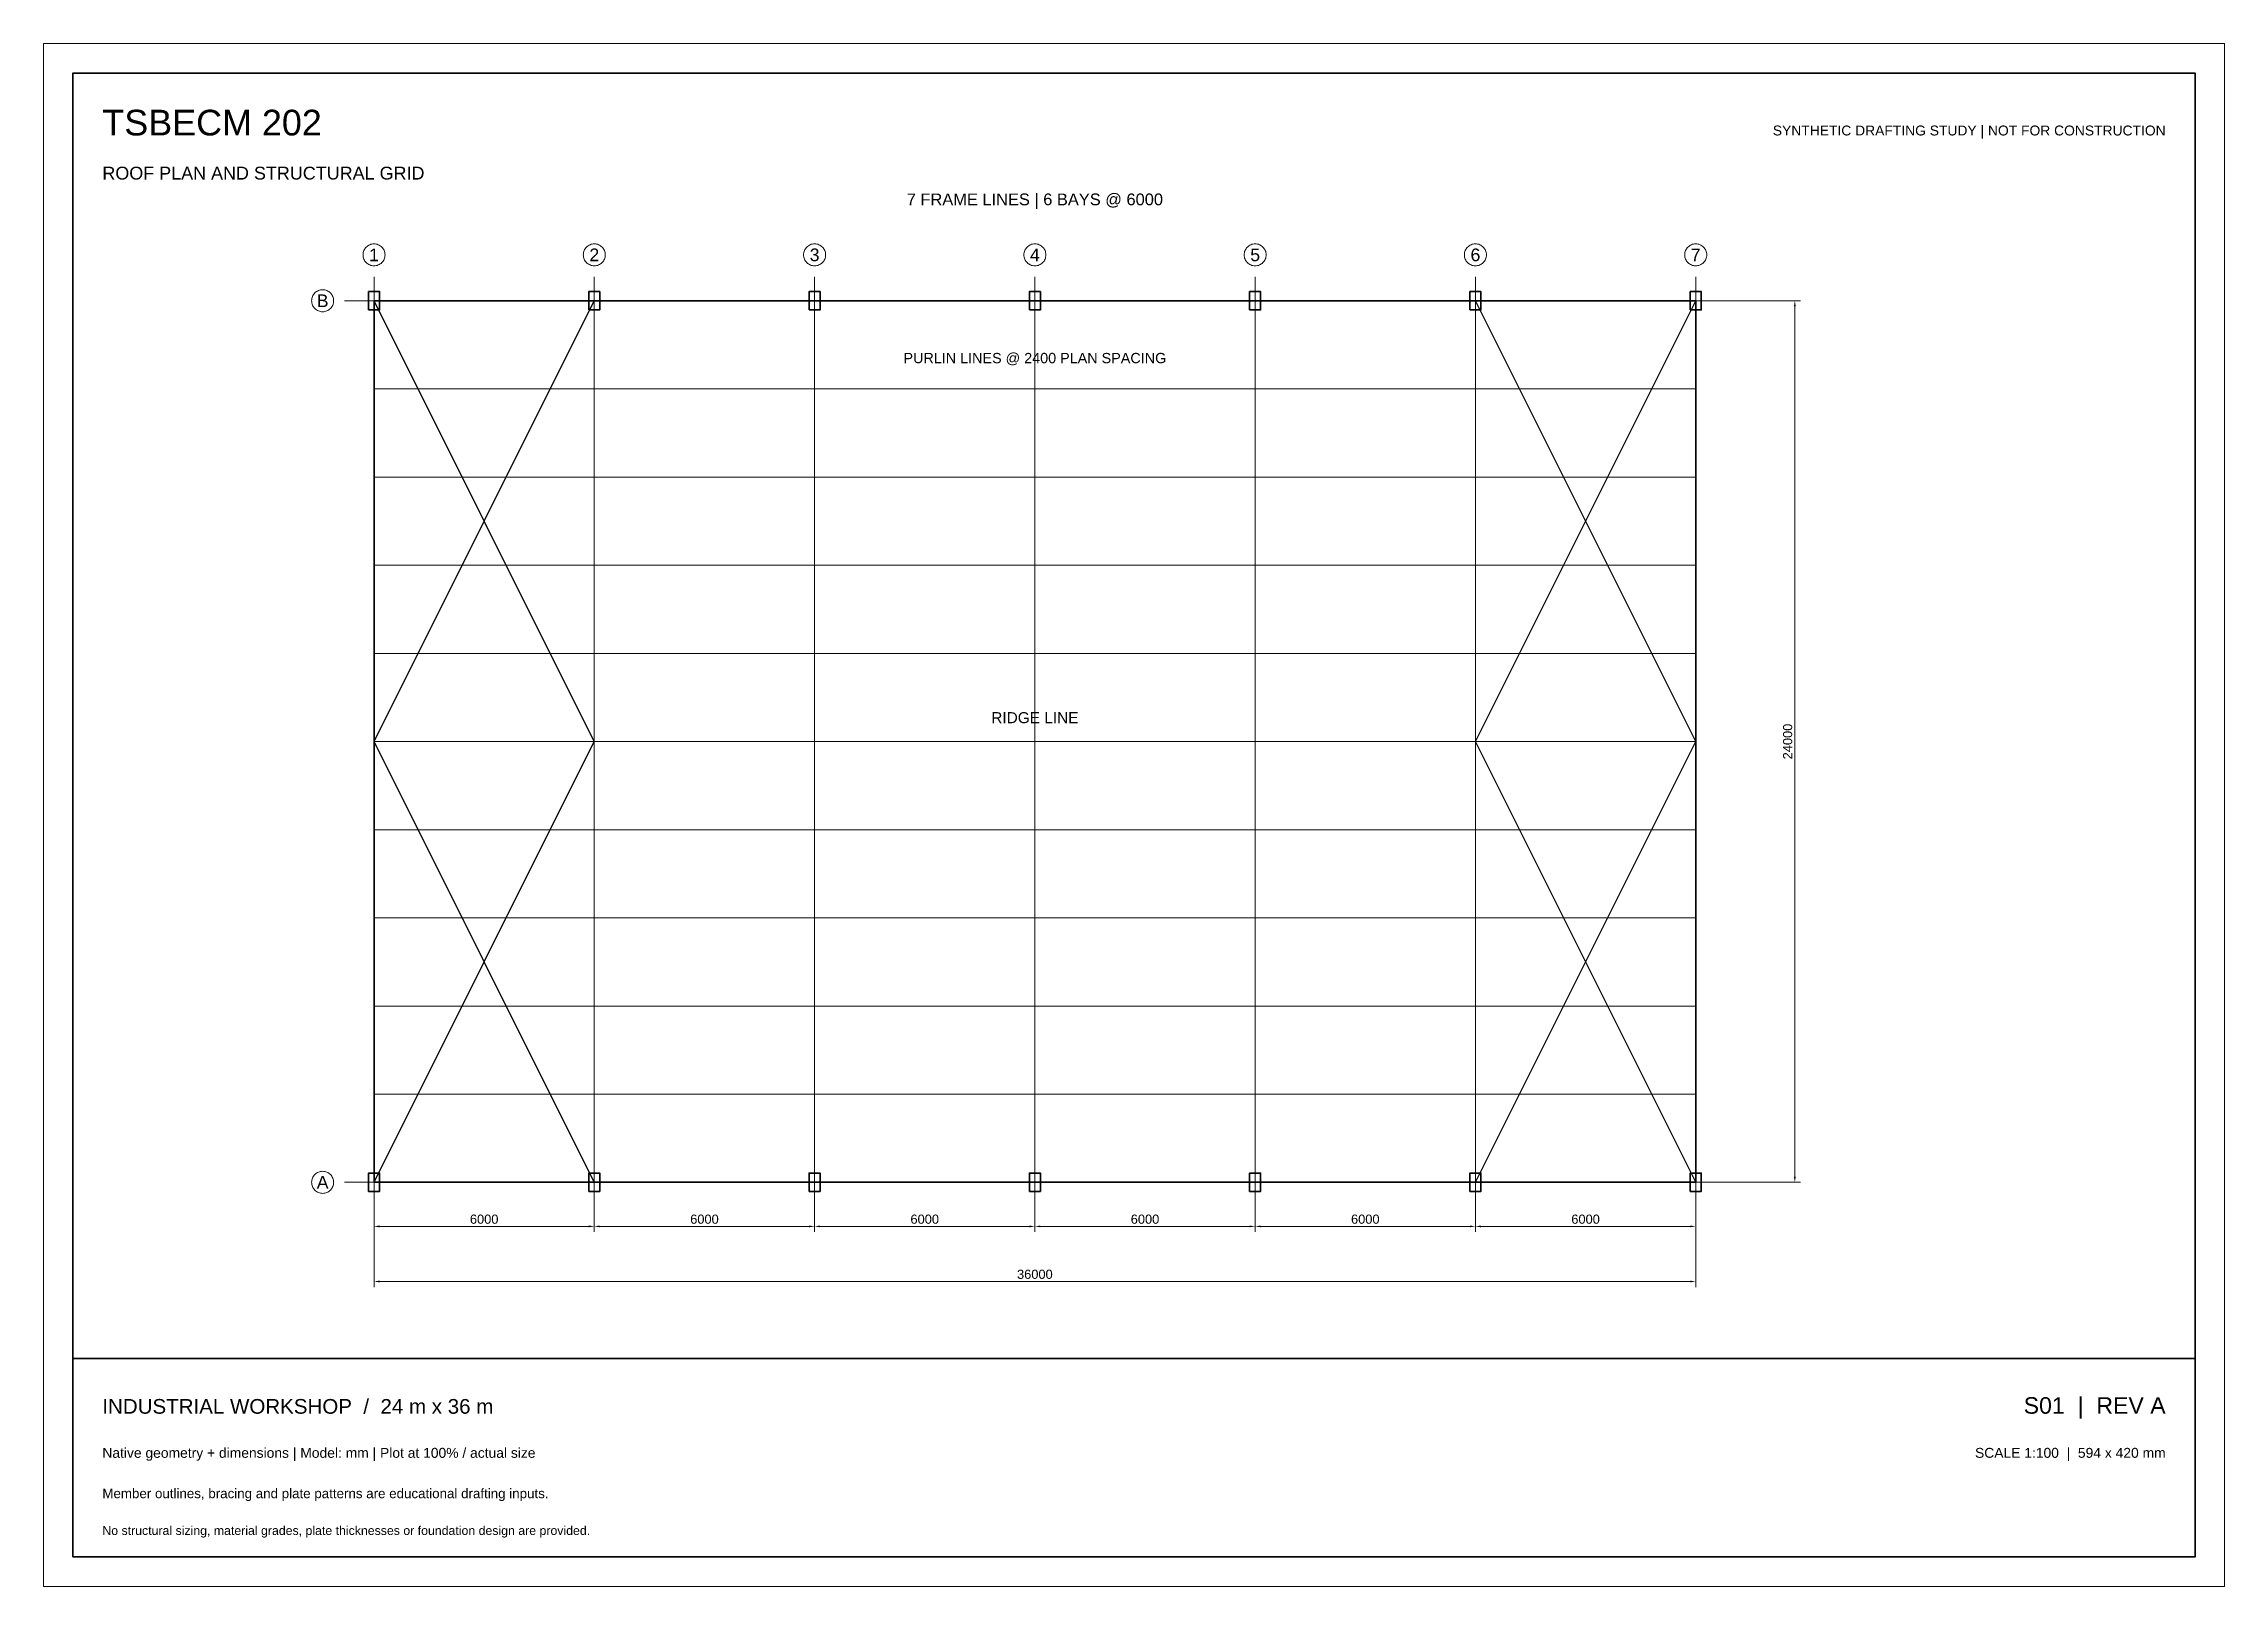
# Paper-space layout 'S01' of a CAD drawing. Header units: millimetres. Extents: x 0 to 594, y 0 to 420.
# The model-space entities are those that its viewports show. They can reach past a viewport. Long polylines and large blocks are cut down to what shows.
import ezdxf
from ezdxf.enums import TextEntityAlignment as Align

# ---------------------------------------------------------------- set-up
doc = ezdxf.new("R2010")
doc.units = ezdxf.units.MM
doc.linetypes.add('CAD_AXIS', pattern=[1300, 800, -200, 100, -200])
doc.linetypes.add('CAD_HIDDEN', pattern=[500, 300, -200])
for name, color, linetype, lineweight in [('AXES', 4, 'CAD_AXIS', 13), ('DIMENSIONS', 3, 'Continuous', 18), ('FRAME', 7, 'Continuous', 35), ('GRAPHIC_UNDIMENSIONED', 8, 'Continuous', 25), ('HIDDEN', 8, 'CAD_HIDDEN', 18), ('NOTES', 2, 'Continuous', 18), ('OUTLINE', 7, 'Continuous', 35)]:
    doc.layers.add(name, color=color, linetype=linetype, lineweight=lineweight)
doc.layers.add('VIEWPORT_NP', color=8, linetype='Continuous', lineweight=13, plot=False)
doc.styles.add('CAD_TEXT', font='arial.ttf')
doc.dimstyles.new('CAD_MM', dxfattribs={"dimtxt": 250, "dimasz": 150, "dimexe": 150, "dimexo": 100, "dimgap": 70, "dimtad": 1, "dimdec": 3, "dimtxsty": 'CAD_TEXT', "dimcen": 2.5, "dimazin": 3, "dimtfac": 1, "dimtmove": 0, "dimatfit": 3, "dimlwd": 18, "dimlwe": 13})

msp = doc.modelspace()

# ---------------------------------------------------------------- linework, layer by layer
at = {"layer": 'AXES'}
for p, q in [((9000, 10350), (9000, 35650)), ((15000, 10350), (15000, 35650)), ((21000, 10350), (21000, 35650)), ((27000, 10350), (27000, 35650)), ((33000, 10350), (33000, 35650)), ((39000, 10350), (39000, 35650)), ((45000, 10350), (45000, 35650)), ((8200, 35000), (45700, 35000)), ((9000, 23000), (45000, 23000)), ((8200, 11000), (45700, 11000))]:
    msp.add_line(p, q, dxfattribs=at)
for centre in [(9000, 36250), (15000, 36250), (21000, 36250), (27000, 36250), (33000, 36250), (39000, 36250), (45000, 36250), (7600, 35000), (7600, 11000)]:
    msp.add_circle(centre, 300, dxfattribs=at)
at = {"layer": 'FRAME'}
msp.add_line((800, 6200), (58600, 6200), dxfattribs=at)
msp.add_lwpolyline([(800, 800), (58600, 800), (58600, 41200), (800, 41200)], close=True, dxfattribs=at)
at = {"layer": 'GRAPHIC_UNDIMENSIONED'}
for p, q in [((9000, 23000), (15000, 35000)), ((15000, 23000), (9000, 35000)), ((39000, 23000), (45000, 35000)), ((45000, 23000), (39000, 35000)), ((9000, 11000), (15000, 23000)), ((15000, 11000), (9000, 23000)), ((39000, 11000), (45000, 23000)), ((45000, 11000), (39000, 23000))]:
    msp.add_line(p, q, dxfattribs=at)
at = {"layer": 'HIDDEN'}
for p, q in [((9000, 35000), (45000, 35000)), ((9000, 32600), (45000, 32600)), ((9000, 30200), (45000, 30200)), ((9000, 27800), (45000, 27800)), ((9000, 25400), (45000, 25400)), ((9000, 20600), (45000, 20600)), ((9000, 18200), (45000, 18200)), ((9000, 15800), (45000, 15800)), ((9000, 13400), (45000, 13400)), ((9000, 11000), (45000, 11000))]:
    msp.add_line(p, q, dxfattribs=at)
at = {"layer": 'OUTLINE'}
for points in [[(8850, 34750), (9150, 34750), (9150, 35250), (8850, 35250)], [(14850, 34750), (15150, 34750), (15150, 35250), (14850, 35250)], [(20850, 34750), (21150, 34750), (21150, 35250), (20850, 35250)], [(26850, 34750), (27150, 34750), (27150, 35250), (26850, 35250)], [(32850, 34750), (33150, 34750), (33150, 35250), (32850, 35250)], [(38850, 34750), (39150, 34750), (39150, 35250), (38850, 35250)], [(44850, 34750), (45150, 34750), (45150, 35250), (44850, 35250)], [(9000, 11000), (45000, 11000), (45000, 35000), (9000, 35000)], [(8850, 10750), (9150, 10750), (9150, 11250), (8850, 11250)], [(14850, 10750), (15150, 10750), (15150, 11250), (14850, 11250)], [(20850, 10750), (21150, 10750), (21150, 11250), (20850, 11250)], [(26850, 10750), (27150, 10750), (27150, 11250), (26850, 11250)], [(32850, 10750), (33150, 10750), (33150, 11250), (32850, 11250)], [(38850, 10750), (39150, 10750), (39150, 11250), (38850, 11250)], [(44850, 10750), (45150, 10750), (45150, 11250), (44850, 11250)]]:
    msp.add_lwpolyline(points, close=True, dxfattribs=at)

# ---------------------------------------------------------------- texts
at = {"layer": 'NOTES', "style": 'CAD_TEXT'}
for s, height, p in [('TSBECM 202', 700, (1600, 39500)), ('ROOF PLAN AND STRUCTURAL GRID', 350, (1600, 38300)), ('INDUSTRIAL WORKSHOP  /  24 m x 36 m', 400, (1600, 4700)), ('Native geometry + dimensions | Model: mm | Plot at 100% / actual size', 270, (1600, 3500)), ('Member outlines, bracing and plate patterns are educational drafting inputs.', 260, (1600, 2400)), ('No structural sizing, material grades, plate thicknesses or foundation design are provided.', 240, (1600, 1400))]:
    msp.add_text(s, height=height, dxfattribs=at).set_placement(p)
for s, height, p in [('SYNTHETIC DRAFTING STUDY | NOT FOR CONSTRUCTION', 270, (57800, 39500)), ('S01  |  REV A', 450, (57800, 4700)), ('SCALE 1:100  |  594 x 420 mm', 270, (57800, 3500))]:
    msp.add_text(s, height=height, dxfattribs=at).set_placement(p, align=Align.RIGHT)
for s, height, p in [('7 FRAME LINES | 6 BAYS @ 6000', 320, (27000, 37600)), ('PURLIN LINES @ 2400 PLAN SPACING', 280, (27000, 33300)), ('RIDGE LINE', 300, (27000, 23500))]:
    msp.add_text(s, height=height, dxfattribs=at).set_placement(p, align=Align.CENTER)
for s, p in [('1', (9000, 36250)), ('2', (15000, 36250)), ('3', (21000, 36250)), ('4', (27000, 36250)), ('5', (33000, 36250)), ('6', (39000, 36250)), ('7', (45000, 36250)), ('B', (7600, 35000)), ('A', (7600, 11000))]:
    msp.add_text(s, height=345, dxfattribs=at).set_placement(p, align=Align.MIDDLE_CENTER)

# ---------------------------------------------------------------- dimensions: what is measured, and where the dimension line sits
at = {"layer": 'DIMENSIONS'}
msp.add_linear_dim(base=(47700, 11000), p1=(45000, 11000), p2=(45000, 35000), angle=90, dimstyle='CAD_MM', dxfattribs=at).render()
for base, p1, p2 in [((9000, 9800), (9000, 11000), (15000, 11000)), ((9000, 8300), (9000, 11000), (45000, 11000)), ((15000, 9800), (15000, 11000), (21000, 11000)), ((21000, 9800), (21000, 11000), (27000, 11000)), ((27000, 9800), (27000, 11000), (33000, 11000)), ((33000, 9800), (33000, 11000), (39000, 11000)), ((39000, 9800), (39000, 11000), (45000, 11000))]:
    msp.add_linear_dim(base=base, p1=p1, p2=p2, dimstyle='CAD_MM', dxfattribs=at).render()

psp = doc.layouts.new('S01')

# ---------------------------------------------------------------- viewports
at = {"layer": 'VIEWPORT_NP'}
psp.add_viewport(center=(297, 210), size=(594, 420), view_center_point=(29700, 21000), view_height=42000, dxfattribs=at)

doc.saveas('drawing.dxf')
